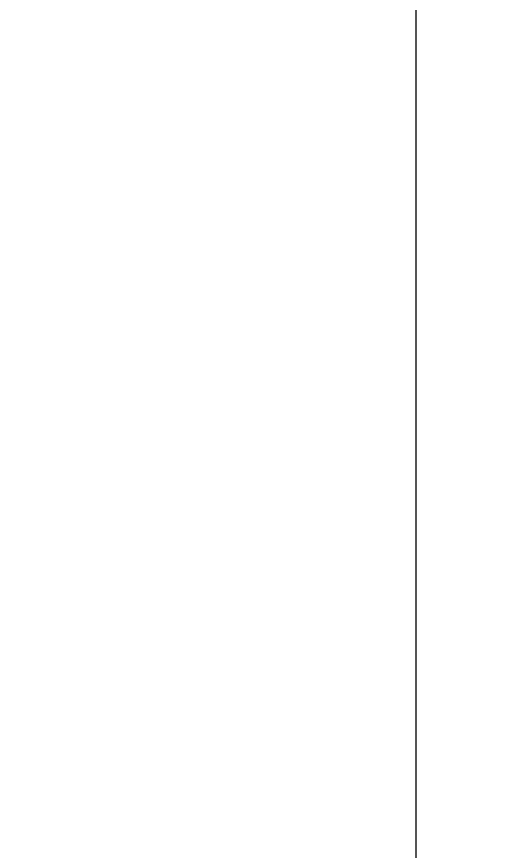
# Model space of a CAD drawing. Header units: millimetres. Extents: x 3429 to 24139, y -631 to 9878.
# Drawn here: x 8851.218 to 8852.656, y 3649.074 to 3651.537 of the extents above; entities that cross this region are included whole.
import ezdxf

# ---------------------------------------------------------------- set-up
doc = ezdxf.new("R2010")
doc.units = ezdxf.units.MM
doc.layers.add('multid_gorunus_3', color=23, linetype='Continuous', lineweight=13)

# ---------------------------------------------------------------- blocks, each defined once
blk = doc.blocks.new('masa')
at = {"layer": 'multid_gorunus_3', "lineweight": -3}
blk.add_open_spline([(9749.411, 5297.4444), (9749.7809, 5297.4874), (9750.1507, 5297.5303), (9784.4222, 5297.5545), (9818.6936, 5297.5786), (9819.0636, 5297.5362), (9819.4335, 5297.4937), (9819.7732, 5297.3724), (9820.113, 5297.2511), (9820.4128, 5297.0607), (9820.7127, 5296.8702), (9820.963, 5296.6203), (9821.2133, 5296.3704), (9821.4041, 5296.0708), (9821.595, 5295.7712), (9821.7168, 5295.4316), (9821.8386, 5295.092), (9821.8815, 5294.7222), (9821.9245, 5294.3523), (9821.9363, 5277.5808), (9821.9728, 5225.8094), (9821.9303, 5225.4395), (9821.8879, 5225.0695), (9821.7666, 5224.7298), (9821.6453, 5224.3901), (9821.4548, 5224.0902), (9821.2644, 5223.7903), (9821.0145, 5223.54), (9820.7646, 5223.2898), (9820.4649, 5223.0989), (9820.1653, 5222.908), (9819.8258, 5222.7862), (9819.4862, 5222.6645), (9819.1163, 5222.6215), (9818.7465, 5222.5786), (9784.475, 5222.5545), (9750.2036, 5222.5303), (9749.8336, 5222.5727), (9749.4637, 5222.6151), (9749.124, 5222.7364), (9748.7842, 5222.8577), (9748.4844, 5223.0482), (9748.1845, 5223.2386), (9747.9342, 5223.4885), (9747.6839, 5223.7385), (9747.4931, 5224.0381), (9747.3022, 5224.3377), (9747.1804, 5224.6773), (9747.0586, 5225.0168), (9747.0157, 5225.3867), (9746.9728, 5225.7566), (9746.9363, 5277.528), (9746.9245, 5294.2995), (9746.9669, 5294.6694), (9747.0093, 5295.0393), (9747.1306, 5295.379), (9747.2519, 5295.7188), (9747.4424, 5296.0187), (9747.6328, 5296.3186), (9747.8827, 5296.5688), (9748.1326, 5296.8191), (9748.4323, 5297.01), (9748.7319, 5297.2008), (9749.0714, 5297.3226), (9749.411, 5297.4444)], degree=2, knots=[-16, -16, -16, -15, -15, -14, -14, -13, -13, -12, -12, -11, -11, -10, -10, -9, -9, -8, -8, -7, -7, -6, -6, -5, -5, -4, -4, -3, -3, -2, -2, -1, -1, 0, 0, 1, 1, 2, 2, 3, 3, 4, 4, 5, 5, 6, 6, 7, 7, 8, 8, 9, 9, 10, 10, 11, 11, 12, 12, 13, 13, 14, 14, 15, 15, 16, 16, 16], dxfattribs=at)
blk.add_open_spline([(9749.411, 5297.4444), (9749.7809, 5297.4874), (9750.1507, 5297.5303), (9784.4222, 5297.5545), (9818.6936, 5297.5786), (9819.0636, 5297.5362), (9819.4335, 5297.4937), (9819.7732, 5297.3724), (9820.113, 5297.2511), (9820.4128, 5297.0607), (9820.7127, 5296.8702), (9820.963, 5296.6203), (9821.2133, 5296.3704), (9821.4041, 5296.0708), (9821.595, 5295.7712), (9821.7168, 5295.4316), (9821.8386, 5295.092), (9821.8815, 5294.7222), (9821.9245, 5294.3523), (9821.9363, 5277.5808), (9821.9728, 5225.8094), (9821.9303, 5225.4395), (9821.8879, 5225.0695), (9821.7666, 5224.7298), (9821.6453, 5224.3901), (9821.4548, 5224.0902), (9821.2644, 5223.7903), (9821.0145, 5223.54), (9820.7646, 5223.2898), (9820.4649, 5223.0989), (9820.1653, 5222.908), (9819.8258, 5222.7862), (9819.4862, 5222.6645), (9819.1163, 5222.6215), (9818.7465, 5222.5786), (9784.475, 5222.5545), (9750.2036, 5222.5303), (9749.8336, 5222.5727), (9749.4637, 5222.6151), (9749.124, 5222.7364), (9748.7842, 5222.8577), (9748.4844, 5223.0482), (9748.1845, 5223.2386), (9747.9342, 5223.4885), (9747.6839, 5223.7385), (9747.4931, 5224.0381), (9747.3022, 5224.3377), (9747.1804, 5224.6773), (9747.0586, 5225.0168), (9747.0157, 5225.3867), (9746.9728, 5225.7566), (9746.9363, 5277.528), (9746.9245, 5294.2995), (9746.9669, 5294.6694), (9747.0093, 5295.0393), (9747.1306, 5295.379), (9747.2519, 5295.7188), (9747.4424, 5296.0187), (9747.6328, 5296.3186), (9747.8827, 5296.5688), (9748.1326, 5296.8191), (9748.4323, 5297.01), (9748.7319, 5297.2008), (9749.0714, 5297.3226), (9749.411, 5297.4444)], degree=2, knots=[-16, -16, -16, -15, -15, -14, -14, -13, -13, -12, -12, -11, -11, -10, -10, -9, -9, -8, -8, -7, -7, -6, -6, -5, -5, -4, -4, -3, -3, -2, -2, -1, -1, 0, 0, 1, 1, 2, 2, 3, 3, 4, 4, 5, 5, 6, 6, 7, 7, 8, 8, 9, 9, 10, 10, 11, 11, 12, 12, 13, 13, 14, 14, 15, 15, 16, 16, 16], dxfattribs=at)

msp = doc.modelspace()

# ---------------------------------------------------------------- block references
msp.add_blockref('masa', (-894.5409, -1637.7487))

doc.saveas('drawing.dxf')
